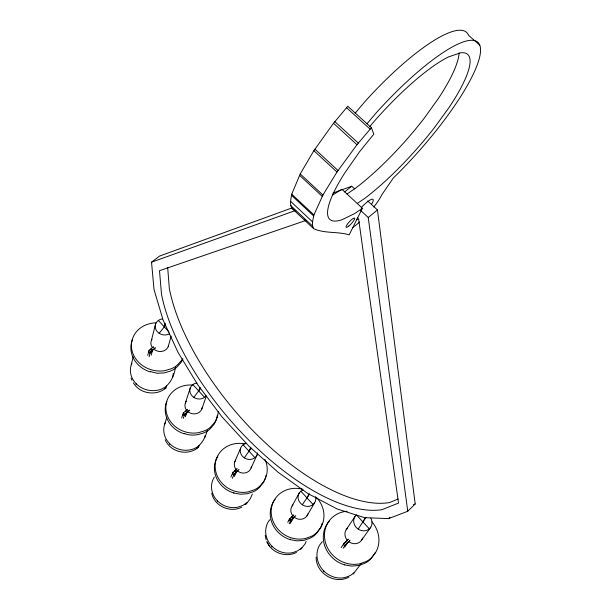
<?xml version="1.0" encoding="UTF-8"?>
<svg xmlns="http://www.w3.org/2000/svg" width="610" height="610" viewBox="0 0 610 610"><rect width="100%" height="100%" fill="white"/><g stroke="black" fill="none" stroke-linecap="round" stroke-linejoin="round"><path stroke-width="0.91" d="M313.609 228.651C311.252 224.427 313.105 219.356 313.944 214.941L322.919 195.04L336.972 172.02L356.98 144.722L371.398 127.726L347.791 106.277L333.517 123.273L313.868 150.7L300.219 173.949L291.725 194.186C291 198.776 289.369 204.075 291.954 208.361L313.609 228.651C324.543 233.676 337.673 231.365 349.194 234.827L362.409 208.254L341.844 189.237L332.412 195.169M131.287 364.757L133.209 356.705M136.053 384.704L136.259 383.842M151.379 340.456L155.68 323.735M147.742 355.416L149.061 350.292L153.438 346.739L153.224 347.548M149.107 356.766L150.434 351.642L155.398 347.502M150.8 350.178L151.219 348.562L152.591 349.919L151.204 355.218M164.281 326.876L165.241 323.308M168.223 346.61L171.166 336.133M217.32 415.318A26.383 23.767 17.6 0 1 213.958 424.423L211.868 426.786A19.825 17.888 18 0 1 201.14 433.679C195.985 435.639 188.833 435.548 184.426 433.481M131.905 363.194A21.571 19.184 13.8 0 0 135.649 383.217A21.571 19.184 13.8 0 0 156.968 390.308C168.467 388.768 173.919 377.399 175.566 367.106M164.563 424.606L166.721 417.575M169.382 444.4L169.626 443.63M185.371 402.92L190.282 387.876M181.673 417.957L183.32 412.932L187.537 409.341L185.875 411.292M183.305 418.399L184.67 414.274L189.458 410.088M185.364 416.683L186.751 412.528L185.402 411.186M198.685 390.934L199.889 387.403M201.834 408.906L206.157 396.63M150.35 371.597L157.212 373.259L164.235 372.923L167.514 371.932A20.313 17.949 14.5 0 0 178.616 365.138L180.789 362.79A27.038 23.851 14.2 0 0 182.947 358.848M165.501 422.28A21.053 19.116 17.2 0 0 168.726 442.669A21.053 19.116 17.2 0 0 189.855 449.898C199.783 448.388 205.059 439.116 207.331 430.21M133.392 382.851C139.835 393.907 156.206 396.309 165.905 388.051L166.713 385.924M306.144 541.345L305.16 543.739L300.7 549.435M217.274 501.695L217.572 500.993M234.69 461.968L240.63 448.175M230.954 476.951L232.951 472.346L237.077 468.655L236.779 469.319M232.303 478.301L234.316 473.703L238.99 469.395M252.342 494.047L250.313 498.667L246.013 504.302L244.602 504.63M234.309 476.54L236.344 471.904L234.987 470.554L234.697 471.217L236.085 469.952M249.01 451.217L250.809 447.168M251.114 467.931L257.389 454.259M165.188 439.711C170.35 452.399 188.139 456.295 198.418 447.336L199.302 445.437M292.091 505.957L299.365 492.811M271.702 547.033L272.068 546.369M287.722 522.358L289.742 518.767L293.845 514.909L293.479 515.534M291.054 518.149L291.763 516.891L293.166 518.287L290.23 523.464M289.125 523.746L291.145 520.162L295.789 515.663M306.967 497.867L309.163 494.016M306.96 515.862L314.569 502.922M358.177 529.137L365.657 517.532M346.16 529.739L354.928 516.601M323.376 571.669L323.818 571.006M302.293 504.783L309.544 494.047M341.173 547.589L344.131 543.236L348.287 539.179L345.748 541.893M345.321 542.519L346.175 541.261L347.654 542.717L344.65 547.101M343.163 548.26L345.603 544.699L350.102 540.178M362.866 521.863L366.038 517.242M361.677 540.063L370.804 527.139M244.267 457.851L251.106 448.289M361.112 563.701L353.152 574.01M193.789 397.392L200.85 388.082M322.324 541.619L319.564 545.126A22.372 20.526 38.6 0 0 321.897 568.855A22.372 20.526 38.6 0 0 345.077 577.525L350.247 575.604L354.593 572.409M159.164 333.289L165.409 325.465M369.599 126.872L372.252 123.578A107.368 25.079 -48.2 0 1 448.533 56.898L460.634 52.788A107.368 25.079 -48.2 0 1 448.777 107.901L434.472 127.597A107.368 25.079 -48.2 0 1 364.971 198.227L357.254 203.488M270.009 519.606L268.369 521.619A21.472 19.848 32.5 0 0 270.245 544.303A21.472 19.848 32.5 0 0 292.602 552.668L297.649 550.853L301.927 547.818M355.165 113.17L365.039 101.466A122.557 29.814 -48.3 0 1 468.61 35.372L479.765 45.155M366.907 123.845L376.835 112.141A122.793 28.7 -48.2 0 1 480.169 46.429A122.793 28.7 -48.2 0 1 393.282 178.067L381.73 194.887A28.159 6.146 -47.4 0 1 373.808 206.965M347.22 543.35L349.675 540.803M292.808 518.912L294.775 516.952M292.724 207.674L159.515 256.101L151.532 262.193L154.01 289.468L163.106 320.067L178.067 352.443L198.014 385.162L222.002 416.859L249.025 446.276L278.007 472.201L307.791 493.467L337.094 508.961L364.536 517.638L388.616 518.614L407.762 511.249L415.204 503.974L377.438 209.947L367.708 200.972M388.616 518.614L389.942 517.318M346.793 543.975L344.749 545.95L343.277 544.494L344.642 543.174M291.405 517.524L292.96 516.029M236.055 472.567L238.037 470.691M290.383 518.774L289.033 520.025L290.436 521.42L292.457 519.545M186.507 413.252L189.214 410.812M235.765 473.23L233.737 475.03L232.379 473.673M152.378 350.727L155.184 348.31M186.271 413.976L184.189 415.715L182.847 414.381M407.762 511.249L368.234 217.495L377.438 209.947M152.165 351.528L150.014 353.259L148.649 351.901M344.597 191.921L351.734 186.225L354.509 188.787M362.409 208.254L354.616 213.614L341.867 219.768A107.467 24.591 -48.1 0 1 344.551 173.278L359.633 151.646L373.823 134.147L371.398 127.726M247.042 502.579L242.765 505.484L237.748 507.207A21.007 19.36 24 0 1 215.803 498.98A21.007 19.36 24 0 1 214.346 477.066M346.968 193.98L354.738 188.78A107.154 26.047 -48.3 0 0 424.148 118.317L438.323 98.568A107.154 26.047 -48.3 0 0 459.086 52.925M164.639 388.631L165.905 388.051M398.109 499.033L389.371 502.594A174.567 78.164 49.4 0 1 259.593 437.317A174.567 78.164 49.4 0 1 169.313 288.324L167.681 267.432M413.45 504.661L415.204 503.974M332.953 193.05L351.734 186.225M151.532 262.193L294.95 210.694M348.844 577.167C334.684 584.83 315.904 573.148 316.14 557.189M296.452 552.439C285.732 557.929 271.526 552.782 266.86 541.68L268.164 543.868M305.907 220.439L159.5 270.703L161.513 294.409A175.2 77.371 49.4 0 0 252.403 443.653A175.2 77.371 49.4 0 0 382.02 509.678L398.521 503.067L358.634 219.12L357.239 217.831M196.45 448.007L198.418 447.336M241.758 507.177C230.206 513.216 214.308 506.102 211.754 493.238M329.331 521.1A28.075 25.567 37.8 0 0 344.49 564.845L351.612 566.095L358.649 565.5L361.882 564.311A21.114 19.23 38.5 0 0 372.573 556.465L375.928 552.012A28.159 25.628 37.7 0 0 371.963 521.855M275.156 499.254A26.909 24.705 32 0 0 290.314 539.659L297.2 540.879L304.039 540.338L307.196 539.217A20.237 18.582 32.7 0 0 317.703 531.76L319.716 529.228A26.909 24.705 32 0 0 322.141 523.235M217.907 456.105A26.322 24.08 24 0 0 233.744 493.002L240.531 494.222L247.294 493.749L250.428 492.689A19.779 18.117 24.6 0 0 260.95 485.568L262.986 483.135A26.322 24.08 24 0 0 265.899 475.625M291.954 208.361L295.835 211.159M346.526 107.695L370.117 129.152M334.806 121.619L358.284 143.075M333.517 123.273L356.98 144.722M314.89 149.153L338.016 170.48M313.868 150.7L336.972 172.02M360.571 210.404L368.234 217.495M300.219 173.949L322.919 195.04M299.548 175.283L322.217 196.351M291.725 194.186L313.944 214.941M291.427 195.2L313.616 215.932M290.635 201.376L312.61 221.941M290.657 205.517L312.472 225.944M304.855 219.608L306.235 220.912M149.061 350.292L150.434 351.642M344.131 543.236L345.603 544.699M183.32 412.932L184.67 414.274M289.742 518.767L291.145 520.162M232.951 472.346L234.316 473.703M369.332 528.839L356.415 514.909A9.531 8.616 37.1 0 0 355.744 526.887A9.531 8.616 37.1 0 0 368.074 529.732A9.531 8.616 37.1 0 0 370.857 518.233M158.325 320.433L169.054 332.053M300.837 491.21L313.105 504.539M192.821 384.552L204.563 397.339M243.085 444.759L254.95 457.698M268.69 544.76L269.361 545.881M131.043 378.154L131.958 380.251M265.274 535.344L266.09 539.766M290.307 539.682A7.93 0.778 -73.2 0 1 290.406 538.981M303.033 489.357A26.992 24.758 31.9 0 0 271.214 512.804A26.992 24.758 31.9 0 0 305.114 538.569L308.279 537.441A20.298 18.628 32.7 0 0 318.816 529.968L320.829 527.429A26.992 24.758 31.9 0 0 316.354 497.333M307.89 513.933A8.937 8.189 31.9 0 1 294.927 517.715M293.151 516.197A8.937 8.189 31.9 0 1 292.998 504.851M315.614 496.57A9.127 8.319 31.6 0 1 309.788 506.193A9.127 8.319 31.6 0 1 298.778 500.635A9.127 8.319 31.6 0 1 302.72 490.059M359.633 222.025A28.159 6.146 -47.4 0 1 352.366 227.766M361.783 207.026A14.076 3.073 -47.4 0 1 371.764 199.249A14.076 3.073 -47.4 0 1 371.452 204.472M357.887 218.815A14.076 3.073 -47.4 0 1 356.583 219.608M184.319 433.847A26.383 23.767 17.6 0 1 166.835 401.426M205.181 435.487A21.053 19.116 17.2 0 1 204.777 437.103M192.432 385.024A26.459 23.82 17.6 0 0 166.019 410.484A26.459 23.82 17.6 0 0 198.7 432.642L201.887 431.628A19.878 17.926 18 0 0 212.646 424.72L214.743 422.349A26.459 23.82 17.6 0 0 218.258 411.445M202.185 407.579A8.761 7.877 17.7 0 1 196.42 413.611A8.761 7.877 17.7 0 1 187.605 411.346M187.079 410.82A8.761 7.877 17.7 0 1 186.378 401.113M206.081 395.829A8.944 7.991 17.9 0 1 191.342 395.036A8.944 7.991 17.9 0 1 196.923 382.943M150.22 371.94A27.038 23.851 14.2 0 1 132.637 339.32M173.217 373.526A21.571 19.184 13.8 0 1 172.432 377.628M182.451 358.962A27.122 23.897 14.3 0 1 181.49 360.487L179.309 362.836A20.374 17.987 14.6 0 1 168.177 369.645L164.891 370.636A27.122 23.897 14.3 0 1 131.737 349.316A27.122 23.897 14.3 0 1 156.389 322.835M168.604 345.283A8.982 7.899 14.4 0 1 154.78 349.858M152.561 347.807A8.982 7.899 14.4 0 1 152.02 339.229M169.626 333.746A9.173 8.021 14.6 0 1 155.916 329.629A9.173 8.021 14.6 0 1 162.565 318.862M375.356 552.309A28.075 25.567 37.8 0 1 374.601 553.804M344.482 564.868A8.25 1.128 -73.5 0 1 344.49 564.639M347.189 511.233A28.159 25.628 37.7 0 0 325.214 541.619A28.159 25.628 37.7 0 0 359.938 563.747L363.179 562.55A21.182 19.276 38.4 0 0 373.907 554.681M362.599 538.043A9.325 8.479 37.6 0 1 349.301 542.046M347.448 540.46A9.325 8.479 37.6 0 1 347.616 528.077M233.737 493.025A7.755 0.412 -72.8 0 1 233.828 492.613M244.534 443.813A26.398 24.133 24 0 0 215.223 467.992A26.398 24.133 24 0 0 248.178 491.873L251.32 490.814A19.84 18.163 24.6 0 0 261.873 483.677L263.909 481.244A26.398 24.133 24 0 0 264.938 459.33M251.442 466.574A8.738 7.983 24 0 1 245.822 472.765A8.738 7.983 24 0 1 237.046 470.546M236.512 470.005A8.738 7.983 24 0 1 235.651 460.123M257.717 452.887A8.921 8.105 24 0 1 249.132 459.475A8.921 8.105 24 0 1 240.317 451.957A8.921 8.105 24 0 1 246.387 443.218M348.874 226.005A6.291 1.38 -47.2 0 0 354.669 218.144A6.291 1.38 -47.2 0 0 347.502 223.977A6.291 1.38 -47.2 0 0 348.874 226.005"/></g></svg>
